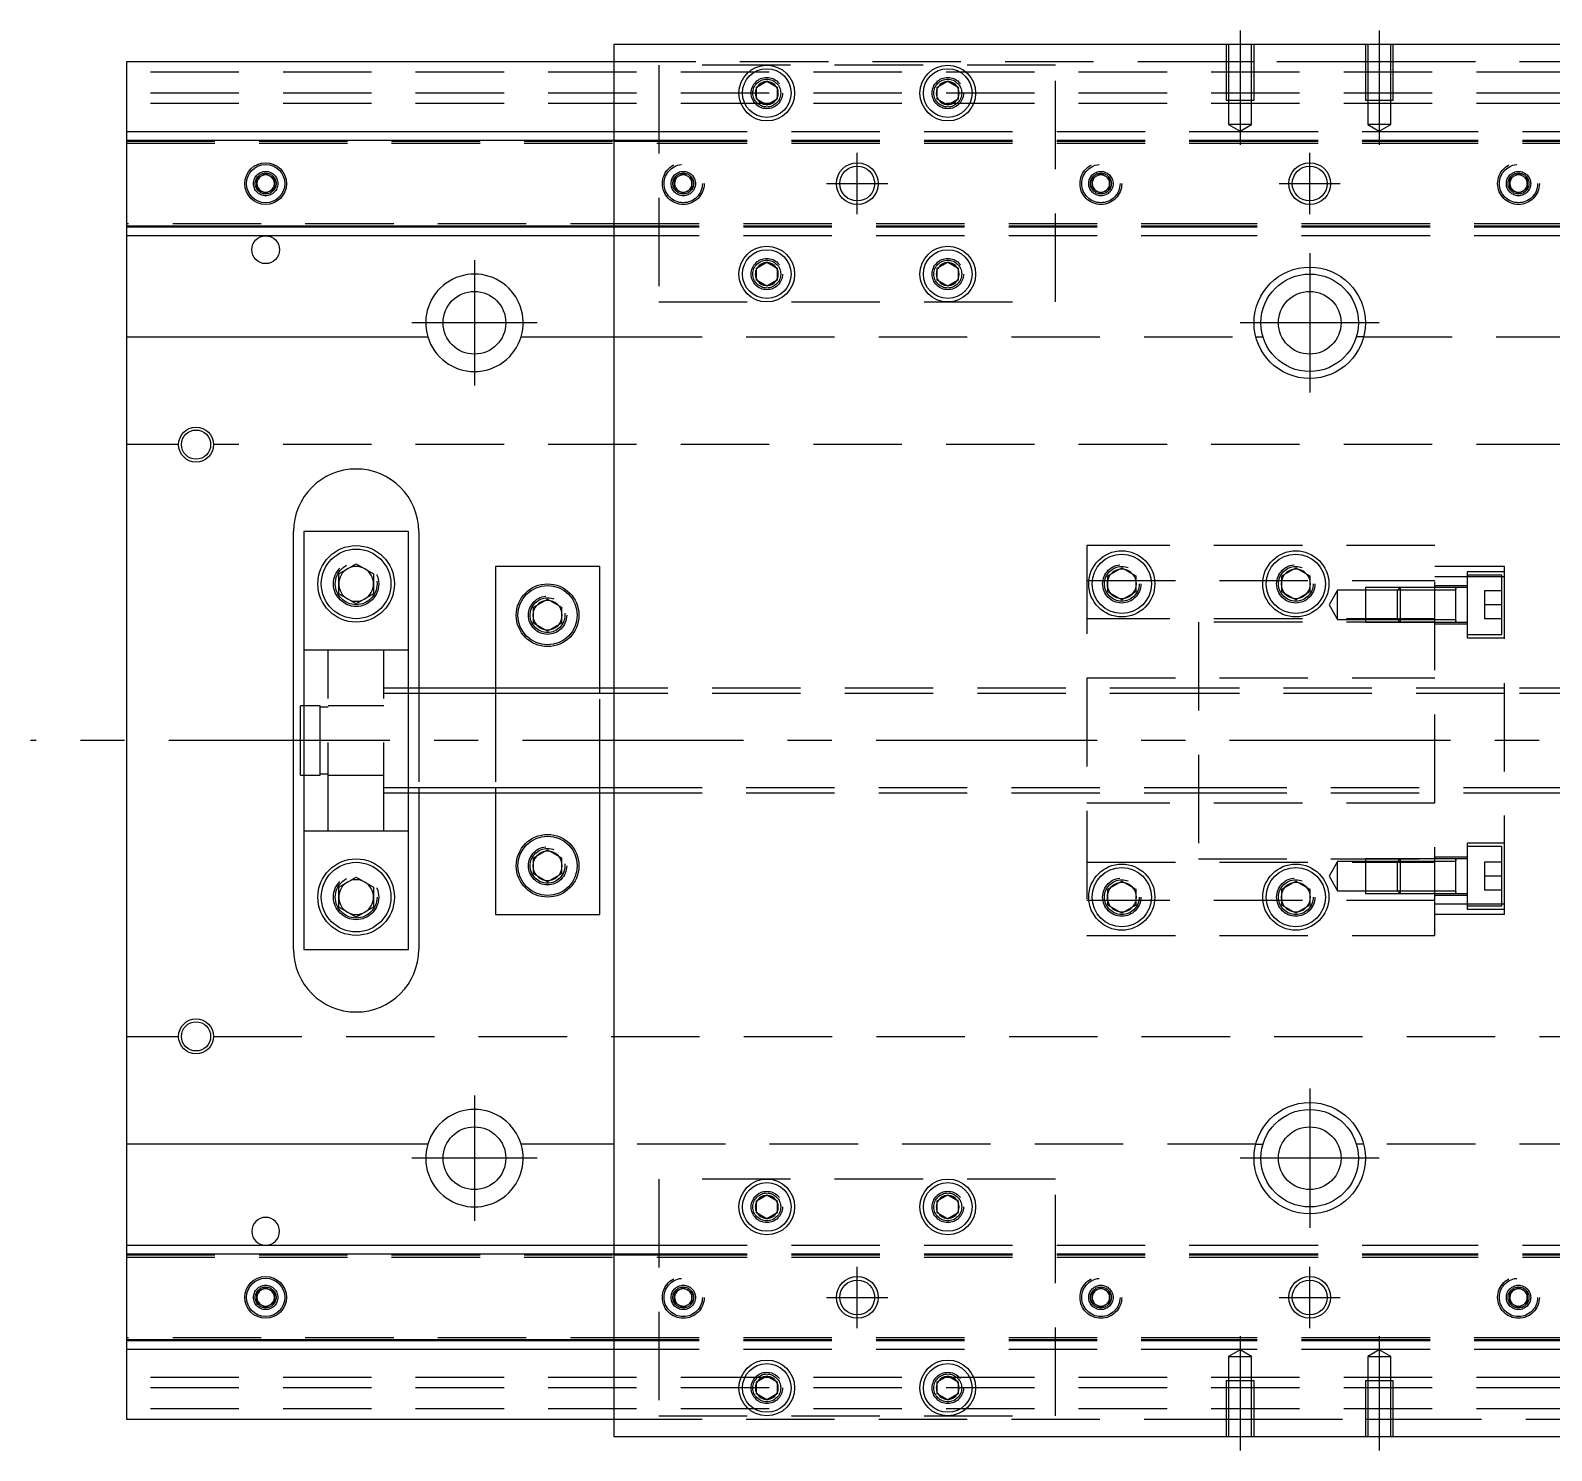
# Model space of a CAD drawing. Extents: x -14 to 549, y -287 to 102.
# Drawn here: x -13.8 to 204.8, y -102 to 102 of the extents above; entities that cross this region are included whole.
import ezdxf

# ---------------------------------------------------------------- set-up
doc = ezdxf.new("R2010")
doc.units = 0
doc.linetypes.add('CENTER', pattern=[50.8, 31.75, -6.35, 6.35, -6.35])
doc.linetypes.add('DASHED', pattern=[19.05, 12.7, -6.35])
doc.layers.get('0').update_dxf_attribs({"linetype": 'CONTINUOUS'})
doc.layers.add('CENTER', color=1, linetype='CENTER')

msp = doc.modelspace()

# ---------------------------------------------------------------- linework, layer by layer
at = {"color": 7, "linetype": 'CONTINUOUS'}
for p, q in [((70, 100), (70, -100)), ((270, 100), (70, 100)), ((70, 97.5), (0, 97.5)), ((0, 97.5), (0, 87.5)), ((90.5, 93.866026), (92, 94.73205)), ((92, 94.73205), (93.5, 93.866026)), ((116.5, 93.866026), (118, 94.73205)), ((118, 94.73205), (119.5, 93.866026)), ((90.5, 92.133974), (90.5, 93.866026)), ((92, 91.26795), (90.5, 92.133974)), ((93.5, 92.133974), (92, 91.26795)), ((93.5, 93.866026), (93.5, 92.133974)), ((116.5, 92.133974), (116.5, 93.866026)), ((118, 91.26795), (116.5, 92.133974)), ((119.5, 92.133974), (118, 91.26795)), ((119.5, 93.866026), (119.5, 92.133974)), ((0, 87.5), (70, 87.5)), ((0, 87.5), (0, 86.247728)), ((0, 86.247728), (70, 86.247728)), ((0, 86.247728), (0, 73.752272)), ((18.75, 80.721688), (20, 81.443376)), ((20, 81.443376), (21.25, 80.721688)), ((18.75, 79.278312), (18.75, 80.721688)), ((20, 78.556624), (18.75, 79.278312)), ((21.25, 79.278312), (20, 78.556624)), ((21.25, 80.721688), (21.25, 79.278312)), ((70, 73.752272), (0, 73.752272)), ((0, 73.752272), (0, 72.5)), ((70, 72.5), (0, 72.5)), ((0, 72.5), (0, 58)), ((90.5, 67.866026), (92, 68.73205)), ((90.5, 66.133974), (90.5, 67.866026)), ((92, 68.73205), (93.5, 67.866026)), ((93.5, 67.866026), (93.5, 66.133974)), ((116.5, 67.866026), (118, 68.73205)), ((116.5, 66.133974), (116.5, 67.866026)), ((118, 68.73205), (119.5, 67.866026)), ((119.5, 67.866026), (119.5, 66.133974)), ((92, 65.26795), (90.5, 66.133974)), ((93.5, 66.133974), (92, 65.26795)), ((118, 65.26795), (116.5, 66.133974)), ((119.5, 66.133974), (118, 65.26795)), ((0, 58), (43.291796, 58)), ((0, 58), (0, -58)), ((56.708204, 58), (70, 58)), ((162.254033, 58), (163.291796, 58)), ((177.745967, 58), (176.708204, 58)), ((24, -30), (24, 30)), ((40.5, 30), (25.5, 30)), ((25.5, 30), (25.5, -30)), ((40.5, -30), (40.5, 30)), ((42, 30), (42, 7.5)), ((30.5, 23.943376), (33, 25.386752)), ((33, 25.386752), (35.5, 23.943376)), ((68, 25), (53, 25)), ((53, 25), (53, 7.5)), ((68, 7.5), (68, 25)), ((141, 23.6547), (143, 24.809402)), ((143, 24.809402), (145, 23.6547)), ((166, 23.6547), (168, 24.809402)), ((168, 24.809402), (170, 23.6547)), ((30.5, 21.056624), (30.5, 23.943376)), ((35.5, 23.943376), (35.5, 21.056624)), ((141, 21.3453), (141, 23.6547)), ((145, 23.6547), (145, 21.3453)), ((166, 21.3453), (166, 23.6547)), ((170, 23.6547), (170, 21.3453)), ((33, 19.613248), (30.5, 21.056624)), ((35.5, 21.056624), (33, 19.613248)), ((58.5, 19.1547), (60.5, 20.309402)), ((60.5, 20.309402), (62.5, 19.1547)), ((143, 20.190598), (141, 21.3453)), ((145, 21.3453), (143, 20.190598)), ((168, 20.190598), (166, 21.3453)), ((170, 21.3453), (168, 20.190598)), ((58.5, 16.8453), (58.5, 19.1547)), ((62.5, 19.1547), (62.5, 16.8453)), ((60.5, 15.690598), (58.5, 16.8453)), ((62.5, 16.8453), (60.5, 15.690598)), ((191, 16.985566), (191, 16.986424)), ((70, 7.5), (40.5, 7.5)), ((25, -5), (25, 5)), ((25.5, 5), (25, 5)), ((25, -5), (25.5, -5)), ((40.5, -7.5), (70, -7.5)), ((42, -7.5), (42, -30)), ((53, -7.5), (53, -25)), ((68, -25), (68, -7.5)), ((58.5, -16.8453), (60.5, -15.690598)), ((58.5, -19.1547), (58.5, -16.8453)), ((60.5, -15.690598), (62.5, -16.8453)), ((62.5, -16.8453), (62.5, -19.1547)), ((191, -17.385572), (191, -16.985566)), ((30.5, -21.056624), (33, -19.613248)), ((33, -19.613248), (35.5, -21.056624)), ((60.5, -20.309402), (58.5, -19.1547)), ((62.5, -19.1547), (60.5, -20.309402)), ((30.5, -23.943376), (30.5, -21.056624)), ((35.5, -21.056624), (35.5, -23.943376)), ((141, -21.3453), (143, -20.190598)), ((141, -23.6547), (141, -21.3453)), ((143, -20.190598), (145, -21.3453)), ((145, -21.3453), (145, -23.6547)), ((166, -21.3453), (168, -20.190598)), ((166, -23.6547), (166, -21.3453)), ((168, -20.190598), (170, -21.3453)), ((170, -21.3453), (170, -23.6547)), ((191, -21.985576), (191, -21.585572)), ((33, -25.386752), (30.5, -23.943376)), ((35.5, -23.943376), (33, -25.386752)), ((143, -24.809402), (141, -23.6547)), ((145, -23.6547), (143, -24.809402)), ((168, -24.809402), (166, -23.6547)), ((170, -23.6547), (168, -24.809402)), ((53, -25), (68, -25)), ((25.5, -30), (40.5, -30)), ((43.291796, -58), (0, -58)), ((0, -58), (0, -72.5)), ((70, -58), (56.708204, -58)), ((162.254033, -58), (163.291796, -58)), ((177.745967, -58), (176.708204, -58)), ((90.5, -66.133974), (92, -65.26795)), ((92, -65.26795), (93.5, -66.133974)), ((116.5, -66.133974), (118, -65.26795)), ((118, -65.26795), (119.5, -66.133974)), ((90.5, -67.866026), (90.5, -66.133974)), ((93.5, -66.133974), (93.5, -67.866026)), ((116.5, -67.866026), (116.5, -66.133974)), ((119.5, -66.133974), (119.5, -67.866026)), ((92, -68.73205), (90.5, -67.866026)), ((93.5, -67.866026), (92, -68.73205)), ((118, -68.73205), (116.5, -67.866026)), ((119.5, -67.866026), (118, -68.73205)), ((0, -72.5), (70, -72.5)), ((0, -72.5), (0, -73.752272)), ((0, -73.752272), (0, -86.247728)), ((0, -73.752272), (70, -73.752272)), ((18.75, -79.278312), (20, -78.556624)), ((20, -78.556624), (21.25, -79.278312)), ((18.75, -80.721688), (18.75, -79.278312)), ((20, -81.443376), (18.75, -80.721688)), ((21.25, -80.721688), (20, -81.443376)), ((21.25, -79.278312), (21.25, -80.721688)), ((70, -86.247728), (0, -86.247728)), ((0, -86.247728), (0, -87.5)), ((70, -87.5), (0, -87.5)), ((0, -87.5), (0, -97.5)), ((90.5, -92.133974), (92, -91.26795)), ((92, -91.26795), (93.5, -92.133974)), ((116.5, -92.133974), (118, -91.26795)), ((118, -91.26795), (119.5, -92.133974)), ((90.5, -93.866026), (90.5, -92.133974)), ((92, -94.73205), (90.5, -93.866026)), ((93.5, -93.866026), (92, -94.73205)), ((93.5, -92.133974), (93.5, -93.866026)), ((116.5, -93.866026), (116.5, -92.133974)), ((118, -94.73205), (116.5, -93.866026)), ((119.5, -93.866026), (118, -94.73205)), ((119.5, -92.133974), (119.5, -93.866026)), ((0, -97.5), (70, -97.5)), ((70, -100), (270, -100))]:
    msp.add_line(p, q, dxfattribs=at)
at = {"color": 3, "linetype": 'DASHED'}
for p, q in [((158.000006, 100), (158.000006, 92)), ((158.35, 100), (158.35, 92)), ((161.65, 92), (161.65, 100)), ((161.999994, 92), (161.999994, 100)), ((178.000006, 100), (178.000006, 92)), ((178.35, 100), (178.35, 92)), ((181.65, 92), (181.65, 100)), ((181.999994, 92), (181.999994, 100)), ((158.000006, 97.5), (70, 97.5)), ((133.5, 97), (76.5, 97)), ((76.5, 97), (76.5, 63)), ((133.5, 63), (133.5, 97)), ((161.999994, 97.5), (158.000006, 97.5)), ((178.000006, 97.5), (161.999994, 97.5)), ((181.999994, 97.5), (178.000006, 97.5)), ((270, 97.5), (181.999994, 97.5)), ((340, 96), (0, 96)), ((340, 93), (0, 93)), ((90, 93), (90.030168, 93.346066)), ((119.973226, 93.326156), (120, 93)), ((158.000006, 92), (161.999994, 92)), ((158.35, 92), (158.35, 88.5)), ((161.65, 88.5), (161.65, 92)), ((178.000006, 92), (181.999994, 92)), ((178.35, 92), (178.35, 88.5)), ((181.65, 88.5), (181.65, 92)), ((340, 91.5), (0, 91.5)), ((70, 87.5), (76.5, 87.5)), ((76.5, 87.5), (158.5, 87.5)), ((161.65, 88.5), (158.35, 88.5)), ((158.35, 88.5), (160, 87.547372)), ((158.5, 87.5), (181.5, 87.5)), ((160, 87.547372), (161.65, 88.5)), ((181.65, 88.5), (178.35, 88.5)), ((178.35, 88.5), (180, 87.547372)), ((180, 87.547372), (181.65, 88.5)), ((181.5, 87.5), (263.5, 87.5)), ((0, 86.1147), (70, 86.1147)), ((0, 86.1), (76.5, 86.1)), ((0, 85.8), (76.5, 85.8)), ((70, 86.247728), (76.5, 86.247728)), ((70, 86.1147), (76.5, 86.1147)), ((76.5, 86.247728), (158.5, 86.247728)), ((76.5, 86.1147), (158.5, 86.1147)), ((76.5, 86.1), (158.5, 86.1)), ((76.5, 86.1), (158.5, 86.1)), ((76.5, 85.8), (158.5, 85.8)), ((76.5, 85.8), (158.5, 85.8)), ((158.5, 86.247728), (181.5, 86.247728)), ((158.5, 86.1147), (181.5, 86.1147)), ((158.5, 86.1), (181.5, 86.1)), ((158.5, 85.8), (181.5, 85.8)), ((181.5, 86.247728), (263.5, 86.247728)), ((181.5, 86.1147), (263.5, 86.1147)), ((181.5, 86.1), (263.5, 86.1)), ((181.5, 86.1), (263.5, 86.1)), ((181.5, 85.8), (263.5, 85.8)), ((181.5, 85.8), (263.5, 85.8)), ((78.75, 80.721688), (80, 81.443376)), ((80, 81.443376), (81.25, 80.721688)), ((138.75, 80.721688), (140, 81.443376)), ((140, 81.443376), (141.25, 80.721688)), ((198.75, 80.721688), (200, 81.443376)), ((200, 81.443376), (201.25, 80.721688)), ((18.5, 80), (18.516134, 80.21941)), ((78.5, 80), (78.516134, 80.21941)), ((78.75, 79.278312), (78.75, 80.721688)), ((80, 78.556624), (78.75, 79.278312)), ((81.25, 79.278312), (80, 78.556624)), ((81.25, 80.721688), (81.25, 79.278312)), ((138.5, 80), (138.516134, 80.21941)), ((138.75, 79.278312), (138.75, 80.721688)), ((140, 78.556624), (138.75, 79.278312)), ((141.25, 79.278312), (140, 78.556624)), ((141.25, 80.721688), (141.25, 79.278312)), ((198.75, 79.278312), (198.75, 80.721688)), ((200, 78.556624), (198.75, 79.278312)), ((201.25, 79.278312), (200, 78.556624)), ((201.25, 80.721688), (201.25, 79.278312)), ((201.477374, 80.25955), (201.5, 80)), ((76.5, 74.2), (0, 74.2)), ((76.5, 73.9), (0, 73.9)), ((70, 73.8853), (0, 73.8853)), ((76.5, 73.8853), (70, 73.8853)), ((76.5, 73.752272), (70, 73.752272)), ((76.5, 72.5), (70, 72.5)), ((158.5, 74.2), (76.5, 74.2)), ((158.5, 73.9), (76.5, 73.9)), ((158.5, 73.8853), (76.5, 73.8853)), ((158.5, 73.752272), (76.5, 73.752272)), ((158.5, 72.5), (76.5, 72.5)), ((181.5, 74.2), (158.5, 74.2)), ((181.5, 73.9), (158.5, 73.9)), ((181.5, 73.8853), (158.5, 73.8853)), ((181.5, 73.752272), (158.5, 73.752272)), ((181.5, 72.5), (158.5, 72.5)), ((263.5, 74.2), (181.5, 74.2)), ((263.5, 73.9), (181.5, 73.9)), ((263.5, 73.8853), (181.5, 73.8853)), ((263.5, 73.752272), (181.5, 73.752272)), ((263.5, 72.5), (181.5, 72.5)), ((93.973226, 67.326156), (94, 67)), ((119.973226, 67.326156), (120, 67)), ((76.5, 63), (133.5, 63)), ((70, 58), (162.254033, 58)), ((177.745967, 58), (270, 58)), ((7.5, 42.5), (0, 42.5)), ((340, 42.5), (12.5, 42.5)), ((138, 28), (138, -28)), ((188, 28), (138, 28)), ((188, -28), (188, 28)), ((198, 25), (188, 25)), ((192.6, 24.235572), (192.6, 14.735572)), ((198, 24.235572), (192.6, 24.235572)), ((198, 23.49468), (198, 25)), ((35.977798, 22.864306), (36, 22.5)), ((138, 23), (188, 23)), ((140.5, 22.5), (140.534018, 22.911016)), ((165.5, 22.5), (165.52689, 22.865682)), ((178, 21.985566), (178, 16.985576)), ((183, 21.985566), (178, 21.985566)), ((183, 21.985572), (182.6, 21.585572)), ((183, 21.985572), (183, 16.985572)), ((188, 21.98557), (183, 21.985572)), ((188, 21.985566), (183, 21.985566)), ((198, 23.49468), (188, 23.49468)), ((192.6, 22.235572), (188, 22.235572)), ((191.005, 21.985572), (188, 21.98557)), ((192.6, 21.985572), (190.995, 21.985572)), ((191, 21.728174), (191, 21.985572)), ((191, 21.985572), (191, 21.728122)), ((197.6, 23.735572), (192.6, 23.735572)), ((197.6, 15.235572), (197.6, 23.735572)), ((198, -23.49468), (198, 23.49468)), ((174, 21.585572), (172.787564, 19.485572)), ((174, 17.385572), (174, 21.585572)), ((178, 21.585572), (174, 21.585572)), ((182.6, 21.585572), (178, 21.585572)), ((182.6, 17.385572), (182.6, 21.585572)), ((188, 21.585572), (182.6, 21.585572)), ((191, 21.585572), (188, 21.585572)), ((191, 17.24302), (191, 21.728174)), ((195.1, 21.485572), (195.1, 19.485572)), ((197.6, 21.485572), (195.1, 21.485572)), ((62.983582, 18.286038), (63, 18)), ((188, 17.5), (138, 17.5)), ((172.787564, 19.485572), (174, 17.385572)), ((197.6, 19.485572), (195.1, 19.485572)), ((195.1, 19.485572), (195.1, 17.485572)), ((197.6, 17.485572), (195.1, 17.485572)), ((154, 17), (154, -17)), ((188, 17), (154, 17)), ((174, 17.385572), (178, 17.385572)), ((178, 17.385572), (182.6, 17.385572)), ((178, 16.985576), (183, 16.985576)), ((182.6, 17.385572), (183, 16.985572)), ((182.6, 17.385572), (188, 17.385572)), ((183, 16.985576), (188, 16.985576)), ((183, 16.985572), (188, 16.985574)), ((188, 17.385572), (191, 17.385572)), ((188, 16.985574), (191.005, 16.985572)), ((188, 16.735572), (192.6, 16.735572)), ((190.995, 16.985572), (192.6, 16.985572)), ((191, 17.243038), (191, 16.985572)), ((191, 16.985572), (191, 17.24302)), ((192.6, 15.235572), (197.6, 15.235572)), ((192.6, 14.735572), (198, 14.735572)), ((29, 13), (25.5, 13)), ((29, -13), (29, 13)), ((37, 13), (29, 13)), ((37, -13), (37, 13)), ((40.5, 13), (37, 13)), ((138, 9), (188, 9)), ((40.5, 7.5), (37, 7.5)), ((40.5, 6.75), (37, 6.75)), ((42, 7.5), (42, 6.75)), ((42, 6.75), (42, -6.75)), ((53, 7.5), (53, 6.75)), ((53, 6.75), (53, -6.75)), ((68, 6.75), (68, 7.5)), ((68, -6.75), (68, 6.75)), ((154, 7.5), (70, 7.5)), ((154, 6.75), (70, 6.75)), ((198, 7.5), (154, 7.5)), ((198, 6.75), (154, 6.75)), ((270, 7.5), (198, 7.5)), ((270, 6.75), (198, 6.75)), ((27.85, 5), (25.5, 5)), ((27.85, -5), (27.85, 5)), ((29, 4.8), (27.85, 4.8)), ((37, 5), (29, 5)), ((25.5, -5), (27.85, -5)), ((27.85, -4.8), (29, -4.8)), ((29, -5), (37, -5)), ((37, -6.75), (40.5, -6.75)), ((37, -7.5), (40.5, -7.5)), ((42, -6.75), (42, -7.5)), ((53, -6.75), (53, -7.5)), ((68, -7.5), (68, -6.75)), ((70, -6.75), (154, -6.75)), ((70, -7.5), (154, -7.5)), ((154, -6.75), (198, -6.75)), ((154, -7.5), (198, -7.5)), ((198, -6.75), (270, -6.75)), ((198, -7.5), (270, -7.5)), ((188, -9), (138, -9)), ((25.5, -13), (29, -13)), ((29, -13), (37, -13)), ((37, -13), (40.5, -13)), ((192.6, -14.735572), (192.6, -24.235572)), ((198, -14.735572), (192.6, -14.735572)), ((197.6, -15.235572), (192.6, -15.235572)), ((197.6, -23.735572), (197.6, -15.235572)), ((154, -17), (188, -17)), ((174, -17.385572), (172.787564, -19.485572)), ((174, -21.585572), (174, -17.385572)), ((178, -17.385572), (174, -17.385572)), ((178, -16.985576), (178, -21.985566)), ((183, -16.985576), (178, -16.985576)), ((182.6, -17.385572), (178, -17.385572)), ((183, -16.985572), (182.6, -17.385572)), ((182.6, -21.585572), (182.6, -17.385572)), ((188, -17.385572), (182.6, -17.385572)), ((183, -16.985572), (183, -21.985572)), ((188, -16.985574), (183, -16.985572)), ((188, -16.985576), (183, -16.985576)), ((192.6, -16.735572), (188, -16.735572)), ((191.005, -16.985572), (188, -16.985574)), ((191, -17.385572), (188, -17.385572)), ((192.6, -16.985572), (190.995, -16.985572)), ((191, -17.24297), (191, -16.985572)), ((191, -16.985572), (191, -17.24302)), ((191, -21.728122), (191, -17.24297)), ((62.983582, -17.713962), (63, -18)), ((138, -17.5), (188, -17.5)), ((172.787564, -19.485572), (174, -21.585572)), ((195.1, -17.485572), (195.1, -19.485572)), ((197.6, -17.485572), (195.1, -17.485572)), ((197.6, -19.485572), (195.1, -19.485572)), ((195.1, -19.485572), (195.1, -21.485572)), ((174, -21.585572), (178, -21.585572)), ((178, -21.585572), (182.6, -21.585572)), ((182.6, -21.585572), (183, -21.985572)), ((182.6, -21.585572), (188, -21.585572)), ((188, -21.585572), (191, -21.585572)), ((191, -21.728104), (191, -21.985572)), ((191, -21.985572), (191, -21.728122)), ((197.6, -21.485572), (195.1, -21.485572)), ((30, -22.5), (30.020026, -22.153944)), ((188, -23), (138, -23)), ((140.5, -22.5), (140.534018, -22.088984)), ((165.5, -22.5), (165.52689, -22.134318)), ((178, -21.985566), (183, -21.985566)), ((183, -21.985566), (188, -21.985566)), ((183, -21.985572), (188, -21.98557)), ((188, -21.98557), (191.005, -21.985572)), ((188, -22.235572), (192.6, -22.235572)), ((198, -23.49468), (188, -23.49468)), ((190.995, -21.985572), (192.6, -21.985572)), ((192.6, -23.735572), (197.6, -23.735572)), ((198, -25), (198, -23.49468)), ((198, -25), (188, -25)), ((192.6, -24.235572), (198, -24.235572)), ((138, -28), (188, -28)), ((0, -42.5), (7.5, -42.5)), ((12.5, -42.5), (340, -42.5)), ((162.254033, -58), (70, -58)), ((270, -58), (177.745967, -58)), ((133.5, -63), (76.5, -63)), ((76.5, -63), (76.5, -97)), ((133.5, -97), (133.5, -63)), ((93.973226, -66.673844), (94, -67)), ((119.973226, -66.673844), (120, -67)), ((0, -73.8853), (70, -73.8853)), ((0, -73.9), (76.5, -73.9)), ((0, -74.2), (76.5, -74.2)), ((70, -72.5), (76.5, -72.5)), ((70, -73.752272), (76.5, -73.752272)), ((70, -73.8853), (76.5, -73.8853)), ((76.5, -72.5), (158.5, -72.5)), ((76.5, -73.752272), (158.5, -73.752272)), ((76.5, -73.8853), (158.5, -73.8853)), ((76.5, -73.9), (158.5, -73.9)), ((76.5, -74.2), (158.5, -74.2)), ((158.5, -72.5), (181.5, -72.5)), ((158.5, -73.752272), (181.5, -73.752272)), ((158.5, -73.8853), (181.5, -73.8853)), ((158.5, -73.9), (181.5, -73.9)), ((158.5, -74.2), (181.5, -74.2)), ((181.5, -72.5), (263.5, -72.5)), ((181.5, -73.752272), (263.5, -73.752272)), ((181.5, -73.8853), (263.5, -73.8853)), ((181.5, -73.9), (263.5, -73.9)), ((181.5, -74.2), (263.5, -74.2)), ((78.75, -79.278312), (80, -78.556624)), ((80, -78.556624), (81.25, -79.278312)), ((138.75, -79.278312), (140, -78.556624)), ((140, -78.556624), (141.25, -79.278312)), ((198.75, -79.278312), (200, -78.556624)), ((200, -78.556624), (201.25, -79.278312)), ((21.477374, -79.74045), (21.5, -80)), ((78.75, -80.721688), (78.75, -79.278312)), ((80, -81.443376), (78.75, -80.721688)), ((81.25, -80.721688), (80, -81.443376)), ((81.25, -79.278312), (81.25, -80.721688)), ((81.477374, -79.74045), (81.5, -80)), ((138.75, -80.721688), (138.75, -79.278312)), ((140, -81.443376), (138.75, -80.721688)), ((141.25, -80.721688), (140, -81.443376)), ((141.25, -79.278312), (141.25, -80.721688)), ((141.477374, -79.74045), (141.5, -80)), ((198.5, -80), (198.52041, -79.75339)), ((198.75, -80.721688), (198.75, -79.278312)), ((200, -81.443376), (198.75, -80.721688)), ((201.25, -80.721688), (200, -81.443376)), ((201.25, -79.278312), (201.25, -80.721688)), ((76.5, -85.8), (0, -85.8)), ((76.5, -86.1), (0, -86.1)), ((70, -86.1147), (0, -86.1147)), ((76.5, -86.1147), (70, -86.1147)), ((76.5, -86.247728), (70, -86.247728)), ((158.5, -85.8), (76.5, -85.8)), ((158.5, -85.8), (76.5, -85.8)), ((158.5, -86.1), (76.5, -86.1)), ((158.5, -86.1), (76.5, -86.1)), ((158.5, -86.1147), (76.5, -86.1147)), ((158.5, -86.247728), (76.5, -86.247728)), ((181.5, -85.8), (158.5, -85.8)), ((181.5, -86.1), (158.5, -86.1)), ((181.5, -86.1147), (158.5, -86.1147)), ((181.5, -86.247728), (158.5, -86.247728)), ((263.5, -85.8), (181.5, -85.8)), ((263.5, -85.8), (181.5, -85.8)), ((263.5, -86.1), (181.5, -86.1)), ((263.5, -86.1), (181.5, -86.1)), ((263.5, -86.1147), (181.5, -86.1147)), ((263.5, -86.247728), (181.5, -86.247728)), ((76.5, -87.5), (70, -87.5)), ((158.5, -87.5), (76.5, -87.5)), ((160, -87.547372), (158.35, -88.5)), ((158.35, -88.5), (160, -88.5)), ((158.35, -88.5), (158.35, -92)), ((181.5, -87.5), (158.5, -87.5)), ((161.65, -88.5), (160, -87.547372)), ((160, -88.5), (161.65, -88.5)), ((161.65, -92), (161.65, -88.5)), ((180, -87.547372), (178.35, -88.5)), ((178.35, -88.5), (180, -88.5)), ((178.35, -88.5), (178.35, -92)), ((181.65, -88.5), (180, -87.547372)), ((180, -88.5), (181.65, -88.5)), ((263.5, -87.5), (181.5, -87.5)), ((181.65, -92), (181.65, -88.5)), ((340, -91.5), (0, -91.5)), ((340, -93), (0, -93)), ((93.973226, -92.673844), (94, -93)), ((119.973226, -92.673844), (120, -93)), ((161.999994, -92), (158.000006, -92)), ((158.000006, -92), (158.000006, -100)), ((158.35, -92), (158.35, -100)), ((161.65, -100), (161.65, -92)), ((161.999994, -100), (161.999994, -92)), ((181.999994, -92), (178.000006, -92)), ((178.000006, -92), (178.000006, -100)), ((178.35, -92), (178.35, -100)), ((181.65, -100), (181.65, -92)), ((181.999994, -100), (181.999994, -92)), ((340, -96), (0, -96)), ((70, -97.5), (158.000006, -97.5)), ((76.5, -97), (133.5, -97)), ((158.000006, -97.5), (161.999994, -97.5)), ((161.999994, -97.5), (178.000006, -97.5)), ((178.000006, -97.5), (181.999994, -97.5)), ((181.999994, -97.5), (270, -97.5))]:
    msp.add_line(p, q, dxfattribs=at)
at = {"color": 1, "linetype": 'CENTER'}
for p, q in [((170, 70), (170, 50)), ((180, 60), (160, 60)), ((170, -50), (170, -70)), ((180, -60), (160, -60))]:
    msp.add_line(p, q, dxfattribs=at)
at = {"color": 3, "linetype": 'CONTINUOUS'}
for p, q in [((70, 6.75), (40.5, 6.75)), ((40.5, -6.75), (70, -6.75))]:
    msp.add_line(p, q, dxfattribs=at)
at = {"color": 7, "linetype": 'CONTINUOUS'}
for centre, radius in [((92, 93), 4), ((92, 93), 3.5), ((118, 93), 4), ((118, 93), 3.5), ((20, 80), 3), ((20, 80), 2.75), ((105, 80), 2.5), ((170, 80), 3), ((170, 80), 2.5), ((20, 70.5), 2), ((92, 67), 4), ((92, 67), 3.5), ((118, 67), 4), ((118, 67), 3.5), ((170, 60), 8), ((170, 60), 7), ((50, 60), 4.5), ((170, 60), 4.5), ((10, 42.5), 2.1), ((33, 22.5), 5.5), ((33, 22.5), 5), ((143, 22.5), 4.75), ((143, 22.5), 4.25), ((168, 22.5), 4.75), ((168, 22.5), 4.25), ((60.5, 18), 4.5), ((60.5, 18), 4.25), ((60.5, -18), 4.5), ((60.5, -18), 4.25), ((33, -22.5), 5.5), ((33, -22.5), 5), ((143, -22.5), 4.75), ((143, -22.5), 4.25), ((168, -22.5), 4.75), ((168, -22.5), 4.25), ((10, -42.5), 2.1), ((170, -60), 8), ((170, -60), 7), ((50, -60), 4.5), ((170, -60), 4.5), ((92, -67), 4), ((118, -67), 4), ((92, -67), 3.5), ((118, -67), 3.5), ((20, -80), 3), ((20, -80), 2.75), ((105, -80), 2.5), ((170, -80), 3), ((170, -80), 2.5), ((92, -93), 4), ((92, -93), 3.5), ((118, -93), 4), ((118, -93), 3.5)]:
    msp.add_circle(centre, radius, dxfattribs=at)
at = {"color": 3, "linetype": 'DASHED'}
for centre, radius in [((92, 93), 2.25), ((92, 93), 2), ((118, 93), 2.25), ((118, 93), 2), ((20, 80), 1.75), ((20, 80), 1.5), ((80, 80), 3), ((80, 80), 2.75), ((80, 80), 1.75), ((80, 80), 1.5), ((140, 80), 3), ((140, 80), 2.75), ((140, 80), 1.75), ((140, 80), 1.5), ((200, 80), 3), ((200, 80), 2.75), ((200, 80), 1.75), ((200, 80), 1.5), ((92, 67), 2.25), ((92, 67), 2), ((118, 67), 2.25), ((118, 67), 2), ((33, 22.5), 3.25), ((33, 22.5), 3), ((143, 22.5), 2.75), ((143, 22.5), 2.5), ((168, 22.5), 2.75), ((168, 22.5), 2.5), ((60.5, 18), 2.75), ((60.5, 18), 2.5), ((60.5, -18), 2.75), ((60.5, -18), 2.5), ((33, -22.5), 3.25), ((33, -22.5), 3), ((143, -22.5), 2.75), ((143, -22.5), 2.5), ((168, -22.5), 2.75), ((168, -22.5), 2.5), ((92, -67), 2.25), ((92, -67), 2), ((118, -67), 2.25), ((118, -67), 2), ((20, -80), 1.75), ((20, -80), 1.5), ((80, -80), 3), ((80, -80), 2.75), ((80, -80), 1.75), ((80, -80), 1.5), ((140, -80), 3), ((140, -80), 2.75), ((140, -80), 1.75), ((140, -80), 1.5), ((200, -80), 3), ((200, -80), 2.75), ((200, -80), 1.75), ((200, -80), 1.5), ((92, -93), 2.25), ((92, -93), 2), ((118, -93), 2.25), ((118, -93), 2)]:
    msp.add_circle(centre, radius, dxfattribs=at)
at = {"color": 3, "linetype": 'CONTINUOUS'}
for centre, radius in [((105, 80), 3), ((10, 42.5), 2.5), ((10, -42.5), 2.5), ((105, -80), 3)]:
    msp.add_circle(centre, radius, dxfattribs=at)
at = {"color": 7, "linetype": 'CONTINUOUS'}
for centre, radius, start, end in [((92, 93), 1.65, 95.380023, 144.619977), ((92, 93), 1.65, 84.619977, 95.380023), ((92, 93), 1.65, 35.380023, 84.619977), ((118, 93), 1.65, 95.380023, 144.619977), ((118, 93), 1.65, 84.619977, 95.380023), ((118, 93), 1.65, 35.380023, 84.619977), ((92, 93), 1.65, 155.380023, 180), ((92, 93), 1.65, 180, 204.619977), ((92, 93), 1.65, 144.619977, 155.380023), ((92, 93), 1.65, 204.619977, 215.380023), ((92, 93), 1.65, 215.380023, 264.619977), ((92, 93), 1.65, 275.380023, 324.619977), ((92, 93), 1.65, 24.619977, 35.380023), ((92, 93), 1.65, 324.619977, 335.380023), ((92, 93), 1.65, 335.380023, 24.619977), ((118, 93), 1.65, 155.380023, 180), ((118, 93), 1.65, 180, 204.619977), ((118, 93), 1.65, 144.619977, 155.380023), ((118, 93), 1.65, 204.619977, 215.380023), ((118, 93), 1.65, 215.380023, 264.619977), ((118, 93), 1.65, 275.380023, 324.619977), ((118, 93), 1.65, 24.619977, 35.380023), ((118, 93), 1.65, 324.619977, 335.380023), ((118, 93), 1.65, 335.380023, 24.619977), ((92, 93), 1.65, 264.619977, 275.380023), ((118, 93), 1.65, 264.619977, 275.380023), ((20, 80), 1.25, 120, 180), ((20, 80), 1.25, 60, 120), ((20, 80), 1.25, 0, 60), ((80, 80), 1.25, 300, 180), ((140, 80), 1.25, 300, 180), ((200, 80), 1.25, 300, 180), ((20, 80), 1.25, 180, 240), ((20, 80), 1.25, 240, 300), ((20, 80), 1.25, 300, 0), ((80, 80), 1.25, 180, 240), ((80, 80), 1.25, 240, 300), ((140, 80), 1.25, 180, 240), ((140, 80), 1.25, 240, 300), ((200, 80), 1.25, 180, 240), ((200, 80), 1.25, 240, 300), ((92, 67), 1.65, 144.619977, 155.380023), ((92, 67), 1.65, 95.380023, 144.619977), ((92, 67), 1.65, 84.619977, 95.380023), ((92, 67), 1.65, 35.380023, 84.619977), ((92, 67), 1.65, 24.619977, 35.380023), ((118, 67), 1.65, 144.619977, 155.380023), ((118, 67), 1.65, 95.380023, 144.619977), ((118, 67), 1.65, 84.619977, 95.380023), ((118, 67), 1.65, 35.380023, 84.619977), ((118, 67), 1.65, 24.619977, 35.380023), ((50, 60), 7, 343.39845, 196.60155), ((92, 67), 1.65, 155.380023, 180), ((92, 67), 1.65, 180, 204.619977), ((92, 67), 1.65, 204.619977, 215.380023), ((92, 67), 1.65, 215.380023, 264.619977), ((92, 67), 1.65, 275.380023, 324.619977), ((92, 67), 1.65, 324.619977, 335.380023), ((92, 67), 1.65, 335.380023, 24.619977), ((118, 67), 1.65, 155.380023, 180), ((118, 67), 1.65, 180, 204.619977), ((118, 67), 1.65, 204.619977, 215.380023), ((118, 67), 1.65, 215.380023, 264.619977), ((118, 67), 1.65, 275.380023, 324.619977), ((118, 67), 1.65, 324.619977, 335.380023), ((118, 67), 1.65, 335.380023, 24.619977), ((92, 67), 1.65, 264.619977, 275.380023), ((118, 67), 1.65, 264.619977, 275.380023), ((50, 60), 7, 196.60155, 343.39845), ((33, 30), 9, 90, 180), ((33, 30), 9, 0, 90), ((33, 22.5), 2.5, 120, 180), ((33, 22.5), 2.5, 60, 120), ((33, 22.5), 2.5, 0, 60), ((143, 22.5), 2.1, 102.24721, 137.75279), ((143, 22.5), 2.1, 77.75279, 102.24721), ((143, 22.5), 2.1, 42.24721, 77.75279), ((168, 22.5), 2.1, 102.24721, 137.75279), ((168, 22.5), 2.1, 77.75279, 102.24721), ((168, 22.5), 2.1, 42.24721, 77.75279), ((33, 22.5), 2.5, 180, 240), ((33, 22.5), 2.5, 300, 0), ((143, 22.5), 2.1, 162.24721, 180), ((143, 22.5), 2.1, 180, 197.75279), ((143, 22.5), 2.1, 137.75279, 162.24721), ((143, 22.5), 2.1, 197.75279, 222.24721), ((143, 22.5), 2.1, 17.75279, 42.24721), ((143, 22.5), 2.1, 317.75279, 342.24721), ((143, 22.5), 2.1, 342.24721, 17.75279), ((168, 22.5), 2.1, 162.24721, 180), ((168, 22.5), 2.1, 180, 197.75279), ((168, 22.5), 2.1, 137.75279, 162.24721), ((168, 22.5), 2.1, 197.75279, 222.24721), ((168, 22.5), 2.1, 17.75279, 42.24721), ((168, 22.5), 2.1, 317.75279, 342.24721), ((168, 22.5), 2.1, 342.24721, 17.75279), ((33, 22.5), 2.5, 240, 300), ((60.5, 18), 2.1, 102.24721, 137.75279), ((60.5, 18), 2.1, 77.75279, 102.24721), ((60.5, 18), 2.1, 42.24721, 77.75279), ((143, 22.5), 2.1, 222.24721, 257.75279), ((143, 22.5), 2.1, 257.75279, 282.24721), ((143, 22.5), 2.1, 282.24721, 317.75279), ((168, 22.5), 2.1, 222.24721, 257.75279), ((168, 22.5), 2.1, 257.75279, 282.24721), ((168, 22.5), 2.1, 282.24721, 317.75279), ((60.5, 18), 2.1, 162.24721, 180), ((60.5, 18), 2.1, 180, 197.75279), ((60.5, 18), 2.1, 137.75279, 162.24721), ((60.5, 18), 2.1, 17.75279, 42.24721), ((60.5, 18), 2.1, 342.24721, 17.75279), ((60.5, 18), 2.1, 197.75279, 222.24721), ((60.5, 18), 2.1, 222.24721, 257.75279), ((60.5, 18), 2.1, 257.75279, 282.24721), ((60.5, 18), 2.1, 282.24721, 317.75279), ((60.5, 18), 2.1, 317.75279, 342.24721), ((60.5, -18), 2.1, 162.24721, 180), ((60.5, -18), 2.1, 137.75279, 162.24721), ((60.5, -18), 2.1, 102.24721, 137.75279), ((60.5, -18), 2.1, 77.75279, 102.24721), ((60.5, -18), 2.1, 42.24721, 77.75279), ((60.5, -18), 2.1, 17.75279, 42.24721), ((60.5, -18), 2.1, 342.24721, 17.75279), ((60.5, -18), 2.1, 180, 197.75279), ((60.5, -18), 2.1, 197.75279, 222.24721), ((60.5, -18), 2.1, 222.24721, 257.75279), ((60.5, -18), 2.1, 282.24721, 317.75279), ((60.5, -18), 2.1, 317.75279, 342.24721), ((33, -22.5), 2.5, 120, 180), ((33, -22.5), 2.5, 60, 120), ((33, -22.5), 2.5, 0, 60), ((60.5, -18), 2.1, 257.75279, 282.24721), ((143, -22.5), 2.1, 137.75279, 162.24721), ((143, -22.5), 2.1, 102.24721, 137.75279), ((143, -22.5), 2.1, 77.75279, 102.24721), ((143, -22.5), 2.1, 42.24721, 77.75279), ((143, -22.5), 2.1, 17.75279, 42.24721), ((168, -22.5), 2.1, 137.75279, 162.24721), ((168, -22.5), 2.1, 102.24721, 137.75279), ((168, -22.5), 2.1, 77.75279, 102.24721), ((168, -22.5), 2.1, 42.24721, 77.75279), ((168, -22.5), 2.1, 17.75279, 42.24721), ((33, -22.5), 2.5, 180, 240), ((33, -22.5), 2.5, 300, 0), ((143, -22.5), 2.1, 162.24721, 180), ((143, -22.5), 2.1, 180, 197.75279), ((143, -22.5), 2.1, 197.75279, 222.24721), ((143, -22.5), 2.1, 222.24721, 257.75279), ((143, -22.5), 2.1, 282.24721, 317.75279), ((143, -22.5), 2.1, 317.75279, 342.24721), ((143, -22.5), 2.1, 342.24721, 17.75279), ((168, -22.5), 2.1, 162.24721, 180), ((168, -22.5), 2.1, 180, 197.75279), ((168, -22.5), 2.1, 197.75279, 222.24721), ((168, -22.5), 2.1, 222.24721, 257.75279), ((168, -22.5), 2.1, 282.24721, 317.75279), ((168, -22.5), 2.1, 317.75279, 342.24721), ((168, -22.5), 2.1, 342.24721, 17.75279), ((33, -22.5), 2.5, 240, 300), ((143, -22.5), 2.1, 257.75279, 282.24721), ((168, -22.5), 2.1, 257.75279, 282.24721), ((33, -30), 9, 180, 270), ((33, -30), 9, 270, 0), ((50, -60), 7, 16.60155, 163.39845), ((50, -60), 7, 163.39845, 16.60155), ((92, -67), 1.65, 95.380023, 144.619977), ((92, -67), 1.65, 84.619977, 95.380023), ((92, -67), 1.65, 35.380023, 84.619977), ((118, -67), 1.65, 95.380023, 144.619977), ((118, -67), 1.65, 84.619977, 95.380023), ((118, -67), 1.65, 35.380023, 84.619977), ((92, -67), 1.65, 155.380023, 180), ((92, -67), 1.65, 180, 204.619977), ((92, -67), 1.65, 144.619977, 155.380023), ((92, -67), 1.65, 204.619977, 215.380023), ((92, -67), 1.65, 24.619977, 35.380023), ((92, -67), 1.65, 324.619977, 335.380023), ((92, -67), 1.65, 335.380023, 24.619977), ((118, -67), 1.65, 155.380023, 180), ((118, -67), 1.65, 180, 204.619977), ((118, -67), 1.65, 144.619977, 155.380023), ((118, -67), 1.65, 204.619977, 215.380023), ((118, -67), 1.65, 24.619977, 35.380023), ((118, -67), 1.65, 324.619977, 335.380023), ((118, -67), 1.65, 335.380023, 24.619977), ((20, -70.5), 2, 90, 270), ((20, -70.5), 2, 270, 90), ((92, -67), 1.65, 215.380023, 264.619977), ((92, -67), 1.65, 264.619977, 275.380023), ((92, -67), 1.65, 275.380023, 324.619977), ((118, -67), 1.65, 215.380023, 264.619977), ((118, -67), 1.65, 264.619977, 275.380023), ((118, -67), 1.65, 275.380023, 324.619977), ((20, -80), 1.25, 120, 180), ((20, -80), 1.25, 180, 240), ((20, -80), 1.25, 60, 120), ((20, -80), 1.25, 0, 60), ((20, -80), 1.25, 300, 0), ((80, -80), 1.25, 120, 180), ((80, -80), 1.25, 180, 60), ((80, -80), 1.25, 60, 120), ((140, -80), 1.25, 120, 180), ((140, -80), 1.25, 180, 60), ((140, -80), 1.25, 60, 120), ((200, -80), 1.25, 120, 180), ((200, -80), 1.25, 180, 60), ((200, -80), 1.25, 60, 120), ((20, -80), 1.25, 240, 300), ((92, -93), 1.65, 95.380023, 144.619977), ((92, -93), 1.65, 84.619977, 95.380023), ((92, -93), 1.65, 35.380023, 84.619977), ((118, -93), 1.65, 95.380023, 144.619977), ((118, -93), 1.65, 84.619977, 95.380023), ((118, -93), 1.65, 35.380023, 84.619977), ((92, -93), 1.65, 155.380023, 180), ((92, -93), 1.65, 180, 204.619977), ((92, -93), 1.65, 144.619977, 155.380023), ((92, -93), 1.65, 204.619977, 215.380023), ((92, -93), 1.65, 215.380023, 264.619977), ((92, -93), 1.65, 275.380023, 324.619977), ((92, -93), 1.65, 24.619977, 35.380023), ((92, -93), 1.65, 324.619977, 335.380023), ((92, -93), 1.65, 335.380023, 24.619977), ((118, -93), 1.65, 155.380023, 180), ((118, -93), 1.65, 180, 204.619977), ((118, -93), 1.65, 144.619977, 155.380023), ((118, -93), 1.65, 204.619977, 215.380023), ((118, -93), 1.65, 215.380023, 264.619977), ((118, -93), 1.65, 275.380023, 324.619977), ((118, -93), 1.65, 24.619977, 35.380023), ((118, -93), 1.65, 324.619977, 335.380023), ((118, -93), 1.65, 335.380023, 24.619977), ((92, -93), 1.65, 264.619977, 275.380023), ((118, -93), 1.65, 264.619977, 275.380023)]:
    msp.add_arc(centre, radius, start, end, dxfattribs=at)
at = {"layer": 'CENTER', "color": 1, "linetype": 'CENTER'}
for p, q in [((160, 102), (160, 85.547372)), ((180, 102), (180, 85.547372)), ((105, 75.6), (105, 84.4)), ((170, 75.6), (170, 84.4)), ((100.6, 80), (109.4, 80)), ((165.6, 80), (174.4, 80)), ((50, 69), (50, 51)), ((59, 60), (41, 60)), ((393.445, 0), (-13.795, 0)), ((50, -51), (50, -69)), ((59, -60), (41, -60)), ((105, -84.4), (105, -75.6)), ((170, -84.4), (170, -75.6)), ((100.6, -80), (109.4, -80)), ((165.6, -80), (174.4, -80)), ((160, -85.547372), (160, -102)), ((180, -85.547372), (180, -102))]:
    msp.add_line(p, q, dxfattribs=at)

doc.saveas('drawing.dxf')
